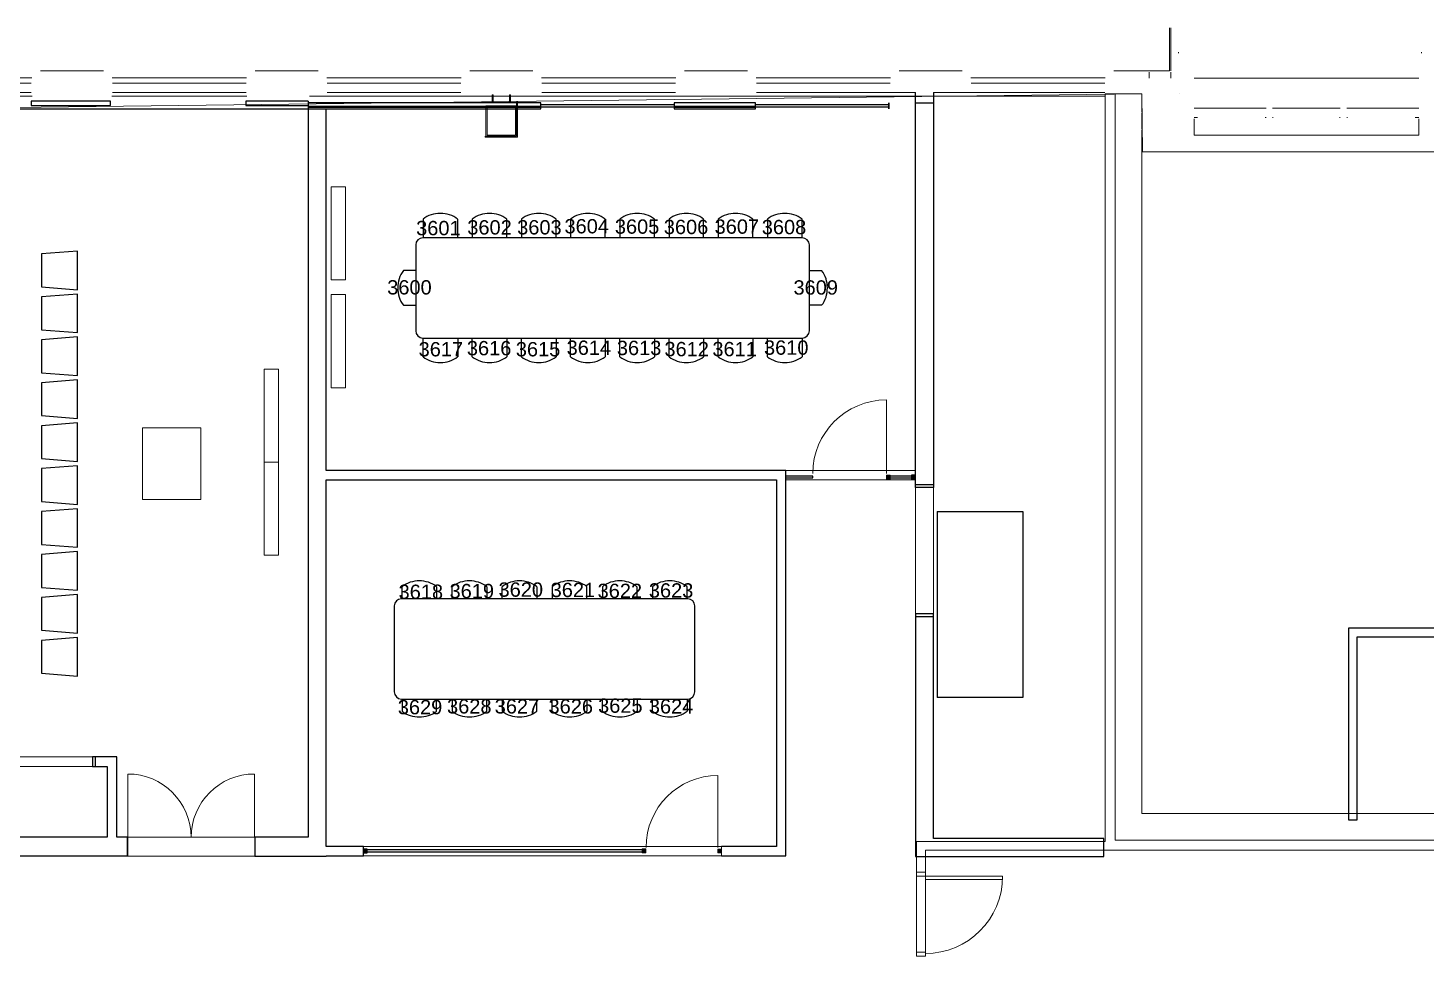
# Model space of a CAD drawing. Header units: millimetres. Extents: x -87 to 119687, y -2887 to 43508.
# Drawn here: x 55650 to 75187, y 29818 to 42788 of the extents above; entities that cross this region are included whole.
import ezdxf

# ---------------------------------------------------------------- set-up
doc = ezdxf.new("R2010")
doc.units = ezdxf.units.MM
for name, color, linetype in [('@_line-plan-doors', 7, 'Continuous'), ('@_line-plan-furniture', 7, 'Continuous'), ('@_line-plan-walls', 7, 'Continuous'), ('@_text-object-seat', 7, 'Continuous')]:
    doc.layers.add(name, color=color, linetype=linetype)
doc.styles.get("Standard").update_dxf_attribs({"font": 'arial.ttf'})

# ---------------------------------------------------------------- blocks, each defined once
blk = doc.blocks.new('@_floor_10')
at = {"layer": '@_line-plan-doors', "lineweight": 13, "extrusion": (0, 0, -1)}
for points in [[(-67700, 36484), (-67700, 36539), (-67645, 36539), (-67645, 36484)], [(-64286, 31260), (-64286, 31315), (-64231, 31315), (-64231, 31260)], [(-65341, 31262), (-65341, 31312), (-65291, 31312), (-65291, 31262)]]:
    blk.add_hatch(color=256, dxfattribs=at).paths.add_polyline_path(points, flags=0)
at = {"layer": '@_line-plan-walls', "extrusion": (0, 0, -1)}
blk.add_hatch(color=256, dxfattribs=at).paths.add_polyline_path([(-68053, 36484), (-68053, 36539), (-67998, 36539), (-67998, 36484)], flags=0)
at = {"layer": '@_line-plan-walls'}
blk.add_hatch(color=256, dxfattribs=at).paths.add_polyline_path([(60391, 31262), (60391, 31312), (60341, 31312), (60341, 31262)], flags=0)
at = {"layer": '@_line-plan-doors', "lineweight": 13}
for p, q in [((67645, 36562), (67645, 37589)), ((57044, 31477), (57044, 32362)), ((58816, 31477), (58816, 32362)), ((65291, 31337), (65291, 32342)), ((65341, 31351), (65341, 31219)), ((68068, 30935), (68068, 30988)), ((68068, 30988), (68190, 30988)), ((68190, 30935), (68068, 30935)), ((68190, 30988), (68190, 30888)), ((68190, 30933), (69270, 30933)), ((68190, 30888), (69270, 30888)), ((69270, 30933), (69270, 30888)), ((68190, 29871), (68068, 29871)), ((68068, 29871), (68068, 29818)), ((68190, 29818), (68068, 29818)), ((68190, 29871), (68190, 29818))]:
    blk.add_line(p, q, dxfattribs=at)
at = {"layer": '@_line-plan-doors', "lineweight": 13, "extrusion": (0, 0, -1)}
for p, q in [((67700, 36539), (67645, 36539)), ((67645, 36539), (67645, 36484)), ((67700, 36484), (67700, 36539)), ((67645, 36484), (67700, 36484)), ((64286, 31315), (64231, 31315)), ((64231, 31315), (64231, 31260)), ((64231, 31260), (64286, 31260)), ((64286, 31260), (64286, 31315)), ((65341, 31312), (65291, 31312)), ((65291, 31312), (65291, 31262)), ((65291, 31262), (65341, 31262))]:
    blk.add_line(p, q, dxfattribs=at)
at = {"layer": '@_line-plan-doors', "lineweight": 13}
for centre, radius, start, end in [((67645, 36562), 1028, 90, 180), ((57044, 31476), 886, 0, 90), ((58816, 31476), 886, 90, 180), ((65291, 31337), 1004, 90, 180), ((68190, 30933), 1080, 270, 0)]:
    blk.add_arc(centre, radius, start, end, dxfattribs=at)
at = {"layer": '@_line-plan-furniture', "lineweight": 5}
for p, q in [((59885, 40566), (59885, 39266)), ((60085, 40566), (59885, 40566)), ((60085, 39266), (60085, 40566)), ((59885, 39266), (60085, 39266)), ((59885, 39061), (59885, 37761)), ((60085, 39061), (59885, 39061)), ((60085, 37761), (60085, 39061)), ((58951, 38020), (58951, 35420)), ((59151, 38020), (58951, 38020)), ((59151, 35420), (59151, 38020)), ((59885, 37761), (60085, 37761)), ((58067, 37200), (57252, 37200)), ((57252, 37200), (57252, 36200)), ((58067, 36200), (58067, 37200)), ((58951, 36720), (59151, 36720)), ((57252, 36200), (58067, 36200)), ((58951, 35420), (59151, 35420))]:
    blk.add_line(p, q, dxfattribs=at)
at = {"layer": '@_line-plan-furniture'}
for p, q in [((61171, 40116), (61171, 39855)), ((61655, 39855), (61655, 40116)), ((61858, 40116), (61858, 39855)), ((62342, 39855), (62342, 40116)), ((62546, 40116), (62546, 39855)), ((63030, 39855), (63030, 40116)), ((63233, 40116), (63233, 39855)), ((63717, 39855), (63717, 40116)), ((63921, 40116), (63921, 39855)), ((64405, 39855), (64405, 40116)), ((64608, 40116), (64608, 39855)), ((65092, 39855), (65092, 40116)), ((65296, 40116), (65296, 39855)), ((65780, 39855), (65780, 40116)), ((65983, 40116), (65983, 39855)), ((66467, 39855), (66467, 40116)), ((56340, 39670), (55840, 39630)), ((56340, 39130), (56340, 39670)), ((61069, 39755), (61069, 38555)), ((66469, 39855), (61169, 39855)), ((66569, 38555), (66569, 39755)), ((55840, 39630), (55840, 39170)), ((61069, 39397), (60897, 39397)), ((66569, 39397), (66741, 39397)), ((55840, 39170), (56340, 39130)), ((56340, 39070), (55840, 39030)), ((55840, 39030), (55840, 38570)), ((56340, 38530), (56340, 39070)), ((60897, 38913), (61069, 38913)), ((66741, 38913), (66569, 38913)), ((55840, 38570), (56340, 38530)), ((56340, 38470), (55840, 38430)), ((55840, 38430), (55840, 37970)), ((56340, 37930), (56340, 38470)), ((61169, 38455), (66469, 38455)), ((61171, 38194), (61171, 38455)), ((61655, 38455), (61655, 38194)), ((61858, 38194), (61858, 38455)), ((62342, 38455), (62342, 38194)), ((62546, 38194), (62546, 38455)), ((63030, 38455), (63030, 38194)), ((63233, 38194), (63233, 38455)), ((63717, 38455), (63717, 38194)), ((63921, 38194), (63921, 38455)), ((64405, 38455), (64405, 38194)), ((64608, 38194), (64608, 38455)), ((65092, 38455), (65092, 38194)), ((65296, 38194), (65296, 38455)), ((65780, 38455), (65780, 38194)), ((65983, 38194), (65983, 38455)), ((66467, 38455), (66467, 38194)), ((55840, 37970), (56340, 37930)), ((56340, 37870), (55840, 37830)), ((55840, 37830), (55840, 37370)), ((56340, 37330), (56340, 37870)), ((55840, 37370), (56340, 37330)), ((56340, 37270), (55840, 37230)), ((55840, 37230), (55840, 36770)), ((56340, 36730), (56340, 37270)), ((55840, 36770), (56340, 36730)), ((56340, 36670), (55840, 36630)), ((55840, 36630), (55840, 36170)), ((56340, 36130), (56340, 36670)), ((55840, 36170), (56340, 36130)), ((56340, 36070), (55840, 36030)), ((55840, 36030), (55840, 35570)), ((56340, 35530), (56340, 36070)), ((55840, 35570), (56340, 35530)), ((56340, 35470), (55840, 35430)), ((55840, 35430), (55840, 34970)), ((56340, 34930), (56340, 35470)), ((60877, 34810), (60877, 34980)), ((61361, 34980), (61361, 34810)), ((61577, 34810), (61577, 34980)), ((62061, 34980), (62061, 34810)), ((62277, 34810), (62277, 34980)), ((62761, 34980), (62761, 34810)), ((62977, 34980), (62977, 34810)), ((63461, 34810), (63461, 34980)), ((63677, 34980), (63677, 34810)), ((64161, 34810), (64161, 34980)), ((64377, 34980), (64377, 34810)), ((64861, 34810), (64861, 34980)), ((55840, 34970), (56340, 34930)), ((56340, 34870), (55840, 34830)), ((55840, 34830), (55840, 34370)), ((56340, 34330), (56340, 34870)), ((64869, 34810), (60869, 34810)), ((60769, 34710), (60769, 33510)), ((64969, 33510), (64969, 34710)), ((55840, 34370), (56340, 34330)), ((56340, 34270), (55840, 34230)), ((55840, 34230), (55840, 33770)), ((56340, 33730), (56340, 34270)), ((55840, 33770), (56340, 33730)), ((60869, 33410), (64869, 33410)), ((60877, 33410), (60877, 33240)), ((61361, 33240), (61361, 33410)), ((61577, 33410), (61577, 33240)), ((62061, 33240), (62061, 33410)), ((62277, 33410), (62277, 33240)), ((62761, 33240), (62761, 33410)), ((62977, 33240), (62977, 33410)), ((63461, 33410), (63461, 33240)), ((63677, 33240), (63677, 33410)), ((64161, 33410), (64161, 33240)), ((64377, 33240), (64377, 33410)), ((64861, 33410), (64861, 33240))]:
    blk.add_line(p, q, dxfattribs=at)
for centre, radius, start, end in [((61402, 39821), 375, 88.4256, 128.1599), ((61423, 39821), 375, 51.8401, 91.5744), ((62090, 39821), 375, 88.4256, 128.1599), ((62110, 39821), 375, 51.8401, 91.5744), ((62777, 39821), 375, 88.4256, 128.1599), ((62798, 39821), 375, 51.8401, 91.5744), ((63465, 39821), 375, 88.4256, 128.1599), ((63485, 39821), 375, 51.8401, 91.5744), ((64152, 39821), 375, 88.4256, 128.1599), ((64173, 39821), 375, 51.8401, 91.5744), ((64840, 39821), 375, 88.4256, 128.1599), ((64860, 39821), 375, 51.8401, 91.5744), ((65527, 39821), 375, 88.4256, 128.1599), ((65548, 39821), 375, 51.8401, 91.5744), ((66215, 39821), 375, 88.4256, 128.1599), ((66235, 39821), 375, 51.8401, 91.5744), ((61169, 39755), 100, 90, 180), ((66469, 39755), 100, 0, 90), ((61192, 39165), 375, 141.8401, 181.5744), ((66446, 39165), 375, 358.4256, 38.1599), ((61192, 39144), 375, 178.4256, 218.1599), ((66446, 39144), 375, 321.8401, 1.5744), ((61169, 38555), 100, 180, 270), ((66469, 38555), 100, 270, 0), ((61402, 38489), 375, 231.8401, 271.5744), ((61423, 38489), 375, 268.4256, 308.1599), ((62090, 38489), 375, 231.8401, 271.5744), ((62110, 38489), 375, 268.4256, 308.1599), ((62777, 38489), 375, 231.8401, 271.5744), ((62798, 38489), 375, 268.4256, 308.1599), ((63465, 38489), 375, 231.8401, 271.5744), ((63485, 38489), 375, 268.4256, 308.1599), ((64152, 38489), 375, 231.8401, 271.5744), ((64173, 38489), 375, 268.4256, 308.1599), ((64840, 38489), 375, 231.8401, 271.5744), ((64860, 38489), 375, 268.4256, 308.1599), ((65527, 38489), 375, 231.8401, 271.5744), ((65548, 38489), 375, 268.4256, 308.1599), ((66215, 38489), 375, 231.8401, 271.5744), ((66235, 38489), 375, 268.4256, 308.1599), ((61109, 34685), 375, 88.4256, 128.1599), ((61129, 34685), 375, 51.8401, 91.5744), ((61809, 34685), 375, 88.4256, 128.1599), ((61829, 34685), 375, 51.8401, 91.5744), ((62509, 34685), 375, 88.4256, 128.1599), ((62529, 34685), 375, 51.8401, 91.5744), ((63209, 34685), 375, 88.4256, 128.1599), ((63229, 34685), 375, 51.8401, 91.5744), ((63909, 34685), 375, 88.4256, 128.1599), ((63929, 34685), 375, 51.8401, 91.5744), ((64609, 34685), 375, 88.4256, 128.1599), ((64629, 34685), 375, 51.8401, 91.5744), ((60869, 34710), 100, 90, 180), ((64869, 34710), 100, 0, 90), ((60869, 33510), 100, 180, 270), ((64869, 33510), 100, 270, 0), ((61109, 33535), 375, 231.8401, 271.5744), ((61129, 33535), 375, 268.4256, 308.1599), ((61809, 33535), 375, 231.8401, 271.5744), ((61829, 33535), 375, 268.4256, 308.1599), ((62509, 33535), 375, 231.8401, 271.5744), ((62529, 33535), 375, 268.4256, 308.1599), ((63209, 33535), 375, 231.8401, 271.5744), ((63229, 33535), 375, 268.4256, 308.1599), ((63909, 33535), 375, 231.8401, 271.5744), ((63929, 33535), 375, 268.4256, 308.1599), ((64609, 33535), 375, 231.8401, 271.5744), ((64629, 33535), 375, 268.4256, 308.1599)]:
    blk.add_arc(centre, radius, start, end, dxfattribs=at)
at = {"layer": '@_line-plan-walls', "lineweight": 9}
for p, q in [((71600, 42188), (71600, 42788)), ((71620, 42788), (71620, 42188)), ((71727, 42438), (71727, 42449)), ((75123, 42449), (75123, 42438)), ((53825, 42093), (55705, 42093)), ((55697, 42018), (53832, 42018)), ((55825, 42188), (56705, 42188)), ((56825, 42093), (58705, 42093)), ((58697, 42018), (56832, 42018)), ((58825, 42188), (59705, 42188)), ((59825, 42093), (61705, 42093)), ((61697, 42018), (59832, 42018)), ((61825, 42188), (62705, 42188)), ((62825, 42093), (64705, 42093)), ((64697, 42018), (62832, 42018)), ((64825, 42188), (65705, 42188)), ((65825, 42093), (67705, 42093)), ((67697, 42018), (65832, 42018)), ((67825, 42188), (68705, 42188)), ((68825, 42093), (70705, 42093)), ((70697, 42018), (68832, 42018)), ((70825, 42188), (71600, 42188)), ((71320, 42088), (71320, 42168)), ((71620, 42168), (71620, 42088)), ((71945, 42088), (75085, 42088)), ((53832, 41888), (55697, 41888)), ((53837, 41837), (55710, 41837)), ((56820, 41837), (58710, 41837)), ((56832, 41888), (58697, 41888)), ((59582, 41837), (62138, 41837)), ((59832, 41888), (61697, 41888)), ((62150, 41837), (62379, 41837)), ((62392, 41837), (70705, 41837)), ((62832, 41888), (64697, 41888)), ((65832, 41888), (68053, 41888)), ((68303, 41888), (70697, 41888)), ((70845, 41868), (70845, 31438)), ((71215, 41868), (70845, 41868)), ((71215, 41618), (71215, 41868)), ((71745, 41868), (71745, 41866)), ((72951, 41668), (71945, 41668)), ((73989, 41668), (73041, 41668)), ((75085, 41668), (74079, 41668)), ((71215, 41375), (71215, 41601)), ((71945, 41538), (71995, 41538)), ((71945, 41288), (71945, 41518)), ((72941, 41538), (72951, 41538)), ((73041, 41538), (73051, 41538)), ((73979, 41538), (73989, 41538)), ((74079, 41538), (74089, 41538)), ((75035, 41538), (75085, 41538)), ((75085, 41518), (75085, 41288)), ((71215, 31808), (71215, 41358)), ((75085, 41288), (71945, 41288)), ((75305, 41058), (71215, 41058)), ((85212, 31808), (71215, 31808)), ((70845, 31438), (84842, 31438)), ((68068, 29871), (68068, 30935)), ((68190, 30888), (68190, 29871))]:
    blk.add_line(p, q, dxfattribs=at)
at = {"layer": '@_line-plan-walls', "lineweight": 18}
for p, q in [((62150, 41854), (62138, 41854)), ((62138, 41854), (62138, 41754)), ((62150, 41754), (62150, 41854)), ((62392, 41854), (62379, 41854)), ((62379, 41854), (62379, 41754)), ((62392, 41754), (62392, 41854)), ((70845, 41868), (70705, 41868)), ((70705, 41868), (70705, 31420)), ((70845, 31438), (70845, 41868)), ((62479, 41700), (62050, 41700)), ((62050, 41700), (62050, 41276)), ((62065, 41685), (62464, 41685)), ((62065, 41291), (62065, 41685)), ((62464, 41685), (62464, 41291)), ((62492, 41754), (62479, 41754)), ((62479, 41741), (62479, 41276)), ((62492, 41264), (62492, 41754)), ((62038, 41276), (62038, 41264)), ((62038, 41264), (62492, 41264)), ((62479, 41276), (62050, 41276)), ((62464, 41291), (62065, 41291)), ((70705, 31420), (68068, 31420)), ((68068, 31420), (68068, 30988)), ((68190, 30988), (68190, 31298)), ((68190, 31298), (84702, 31298)), ((84842, 31438), (70845, 31438))]:
    blk.add_line(p, q, dxfattribs=at)
at = {"layer": '@_line-plan-walls'}
for p, q in [((68053, 36366), (68053, 41888)), ((68303, 41888), (68303, 36366)), ((53822, 41660), (62817, 41660)), ((56805, 41766), (55695, 41766)), ((55695, 41766), (55695, 41706)), ((55695, 41706), (56805, 41706)), ((56805, 41706), (56805, 41766)), ((59567, 41766), (58695, 41766)), ((58695, 41766), (58695, 41706)), ((58695, 41706), (59567, 41706)), ((59567, 41766), (59567, 31477)), ((62817, 41740), (59567, 41740)), ((62817, 41690), (59567, 41690)), ((62817, 41675), (59567, 41675)), ((59817, 36605), (59817, 41660)), ((62817, 41660), (62817, 41740)), ((64682, 41713), (62817, 41713)), ((62817, 41688), (64682, 41688)), ((65817, 41740), (64682, 41740)), ((64682, 41740), (64682, 41660)), ((65817, 41690), (64682, 41690)), ((65817, 41675), (64682, 41675)), ((64682, 41660), (65817, 41660)), ((65817, 41660), (65817, 41740)), ((67680, 41713), (65817, 41713)), ((65817, 41688), (67680, 41688)), ((67682, 41740), (67680, 41740)), ((67680, 41740), (67680, 41660)), ((67682, 41690), (67680, 41690)), ((67682, 41675), (67680, 41675)), ((67680, 41660), (67682, 41660)), ((67682, 41660), (67682, 41740)), ((68303, 41736), (68053, 41736)), ((66241, 36605), (59817, 36605)), ((66241, 31219), (66241, 36605)), ((59817, 31351), (59817, 36473)), ((59817, 36473), (66109, 36473)), ((66109, 36473), (66109, 31351)), ((66618, 36524), (66241, 36524)), ((66241, 36499), (66618, 36499)), ((66618, 36499), (66618, 36524)), ((67998, 36524), (67700, 36524)), ((67700, 36499), (67998, 36499)), ((68053, 36410), (68303, 36410)), ((68303, 36366), (68053, 36366)), ((68353, 36032), (69553, 36032)), ((68353, 36032), (68353, 33432)), ((69553, 36032), (69553, 33432)), ((68053, 34604), (68053, 31210)), ((68053, 34604), (68303, 34604)), ((68303, 31460), (68303, 34604)), ((68303, 34560), (68053, 34560)), ((77948, 34402), (74103, 34402)), ((74103, 34402), (74103, 31720)), ((74225, 34280), (77948, 34280)), ((74225, 31720), (74225, 34280)), ((69553, 33432), (68353, 33432)), ((56890, 32601), (56551, 32601)), ((56551, 32601), (56551, 32469)), ((56551, 32469), (56758, 32469)), ((56595, 32469), (56595, 32601)), ((56758, 32469), (56758, 31477)), ((56890, 31477), (56890, 32601)), ((74103, 31720), (74225, 31720)), ((56758, 31477), (52322, 31477)), ((57040, 31477), (56890, 31477)), ((57042, 31477), (57040, 31477)), ((57040, 31477), (57040, 31212)), ((57042, 31212), (57042, 31477)), ((59567, 31477), (58818, 31477)), ((58818, 31477), (58818, 31212)), ((58820, 31477), (58820, 31212)), ((70682, 31460), (68303, 31460)), ((70682, 31210), (70682, 31460)), ((60341, 31351), (59817, 31351)), ((60341, 31219), (60341, 31351)), ((60391, 31312), (60341, 31312)), ((60341, 31262), (60391, 31262)), ((60391, 31262), (60391, 31312)), ((64231, 31300), (60391, 31300)), ((60391, 31275), (64231, 31275)), ((66109, 31351), (65341, 31351)), ((57040, 31212), (52038, 31212)), ((57040, 31212), (57042, 31212)), ((58818, 31212), (59817, 31212)), ((59817, 31212), (59817, 31219)), ((59817, 31219), (60341, 31219)), ((65341, 31219), (66241, 31219)), ((68053, 31210), (70682, 31210))]:
    blk.add_line(p, q, dxfattribs=at)
at = {"layer": '@_line-plan-walls', "lineweight": 5}
for p, q in [((66241, 36605), (68053, 36605)), ((68053, 36473), (66241, 36473)), ((68053, 34604), (68053, 36366)), ((68303, 36366), (68303, 34604)), ((54789, 32601), (56551, 32601)), ((56551, 32469), (54789, 32469)), ((57042, 31477), (58818, 31477)), ((60341, 31351), (65341, 31351)), ((58818, 31212), (57042, 31212)), ((65341, 31219), (60341, 31219))]:
    blk.add_line(p, q, dxfattribs=at)
at = {"layer": '@_line-plan-walls', "extrusion": (0, 0, -1)}
for p, q in [((68053, 36539), (67998, 36539)), ((67998, 36539), (67998, 36484)), ((67998, 36484), (68053, 36484))]:
    blk.add_line(p, q, dxfattribs=at)
at = {"layer": '@_line-plan-walls', "lineweight": 9}
blk.add_lwpolyline([(24305, 41706), (45191, 41706), (45191, 40568), (53906, 40568), (53906, 41660), (71215, 41868), (71224, 41058)], dxfattribs=at)
at = {"layer": '@_text-object-seat', "char_height": 200, "attachment_point": 5}
for s, insert in [('3601', (61385, 39990)), ('3602', (62100, 40000)), ('3603', (62797, 40001)), ('3604', (63458, 40016)), ('3605', (64162, 40011)), ('3606', (64846, 40006)), ('3607', (65556, 40011)), ('3608', (66215, 40004)), ('3600', (60981, 39162)), ('3609', (66658, 39160)), ('3617', (61420, 38297)), ('3616', (62094, 38312)), ('3615', (62778, 38297)), ('3614', (63488, 38318)), ('3613', (64190, 38315)), ('3612', (64855, 38299)), ('3611', (65525, 38299)), ('3610', (66246, 38320)), ('3618', (61140, 34907)), ('3619', (61852, 34917)), ('3620', (62537, 34938)), ('3621', (63265, 34933)), ('3622', (63921, 34920)), ('3623', (64637, 34926)), ('3628', (61817, 33306)), ('3627', (62483, 33306)), ('3626', (63235, 33306)), ('3625', (63928, 33316)), ('3624', (64637, 33306)), ('3629', (61129, 33295))]:
    blk.add_mtext(s, dxfattribs=dict(at, insert=insert))

msp = doc.modelspace()

# ---------------------------------------------------------------- block references
msp.add_blockref('@_floor_10', (0, 0))

doc.saveas('drawing.dxf')
